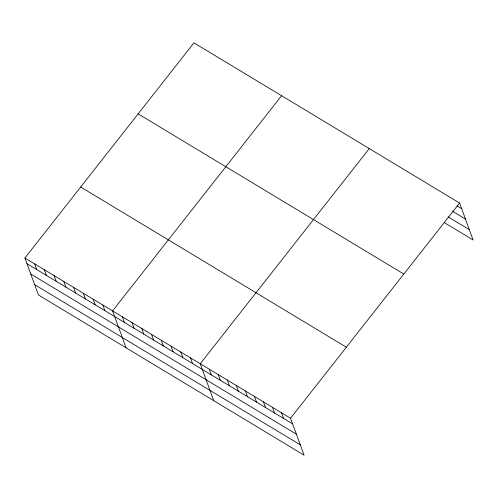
<?xml version="1.0" encoding="UTF-8"?>
<svg xmlns="http://www.w3.org/2000/svg" width="498" height="498" viewBox="0 0 498 498"><rect width="100%" height="100%" fill="white"/><g stroke="black" fill="none" stroke-linecap="round" stroke-linejoin="round"><path stroke-width="0.75" d="M24.9 258.02L290.552 418.227L304.066 455.153L38.414 294.947L24.9 258.02L193.934 42.847L459.586 203.053L473.1 239.98L444.067 222.469M281.6 95.716L112.567 310.889L126.075 347.816M369.267 148.585L200.227 363.758L213.742 400.685M290.552 418.227L459.586 203.053M457.139 205.985L461.658 208.712M452.533 211.245L465.431 219.027M448.032 216.823L469.321 229.659M138.151 113.855L403.803 274.062M80.682 187.011L346.334 347.218M26.967 263.672L292.619 423.879M30.745 273.993L296.397 434.2M34.636 284.626L300.288 444.832M281.519 412.78L283.586 418.432M272.487 407.333L274.56 412.985M263.454 401.886L265.527 407.538M254.422 396.439L256.495 402.091M245.39 390.992L247.462 396.645M236.357 385.545L238.43 391.198M227.325 380.099L229.397 385.751M218.292 374.652L220.365 380.304M209.26 369.205L211.333 374.857M190.491 357.881L192.558 363.54M180.749 352.005L182.816 357.664M171.007 346.135L173.08 351.787M161.265 340.259L163.338 345.917M151.529 334.388L153.596 340.041M141.787 328.512L143.854 334.164M132.045 322.636L134.118 328.294M122.303 316.765L124.376 322.418M102.825 305.013L104.891 310.671M93.082 299.142L95.155 304.795M83.34 293.266L85.413 298.918M73.604 287.39L75.671 293.048M63.862 281.519L65.929 287.172M54.12 275.643L56.193 281.295M44.378 269.767L46.451 275.425M34.642 263.896L36.709 269.549"/></g></svg>
